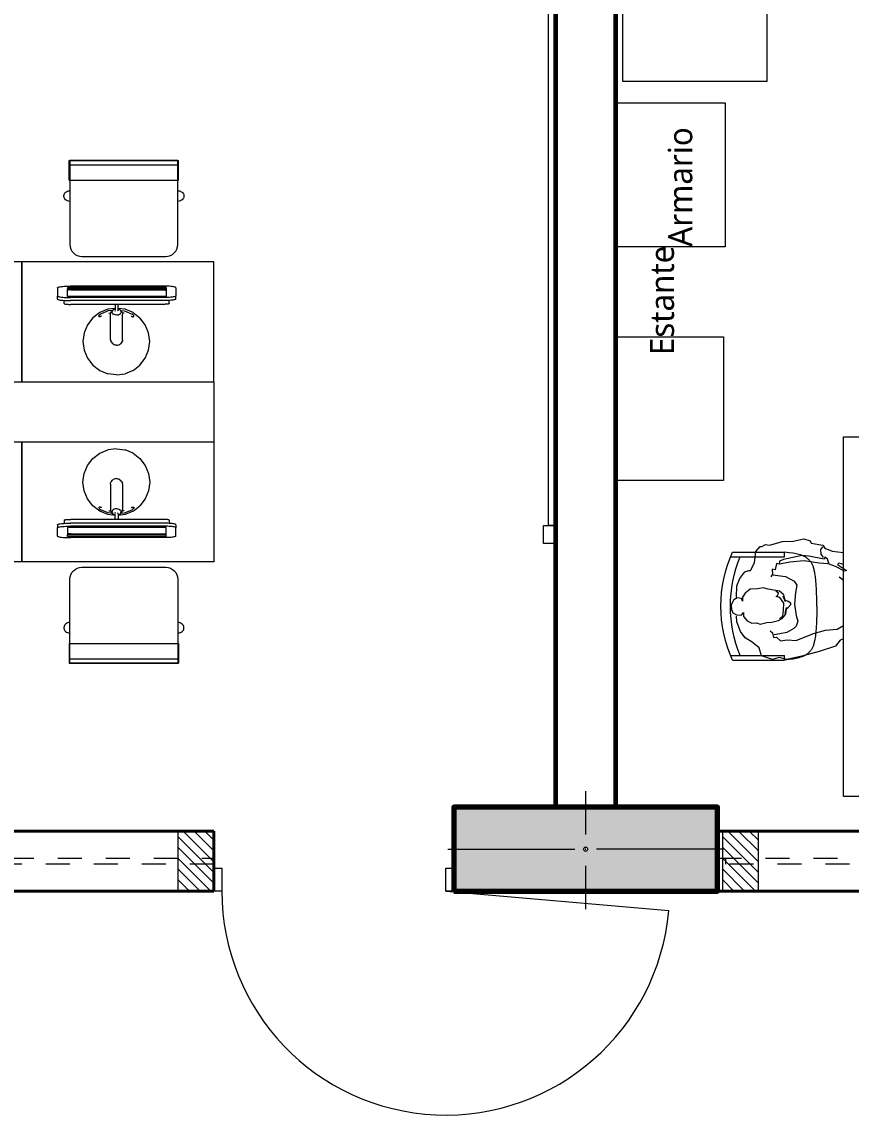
# Model space of a CAD drawing. Header units: metres. Extents: x 28 to 148, y 23 to 113.
# Drawn here: x 64.829 to 68.285, y 82.643 to 87.221 of the extents above; entities that cross this region are included whole.
import ezdxf
from ezdxf import colors
from ezdxf.entities.mleader import LeaderData, LeaderLine
from ezdxf.math import Vec2, Vec3

# ---------------------------------------------------------------- set-up
doc = ezdxf.new("R2010")
doc.units = ezdxf.units.M
doc.linetypes.add('DASHED2', pattern=[0.375, 0.25, -0.125])
for name, color, linetype, lineweight in [('COLUMNAS 50', 32, 'Continuous', 70), ('COLUMNETASSS', 211, 'Continuous', 20), ('Equipamiento SR', 23, 'Continuous', 0), ('GRAFO 0 BLANCO', 7, 'Continuous', 0), ('letras sr', 7, 'Continuous', 5), ('MOBILIARIO_Pen_No__1', 7, 'Continuous', 13), ('Muebles fijos El', 101, 'Continuous', 0), ('muro bajo', 191, 'Continuous', 40), ('Muros el', 144, 'Continuous', 60), ('PERSONAS', 8, 'Continuous', 0), ('Puertas El', 21, 'Continuous', 15), ('texturas', 252, 'Continuous', 0), ('Vanos', 140, 'Continuous', 5)]:
    doc.layers.add(name, color=color, linetype=linetype, lineweight=lineweight)
doc.styles.add('Generales', font='trebuc.ttf', dxfattribs={"height": 0.1})

# ---------------------------------------------------------------- blocks, each defined once
blk = doc.blocks.new('A$C0C667B88')
at = {"layer": 'Equipamiento SR'}
for p, q in [((0.0404, 0.7453), (0.265, 0.7453)), ((0.0491, 0.7653), (0.1591, 0.7653)), ((0.135, 0.7655), (0.265, 0.7655)), ((0.16, 0.7655), (0.265, 0.7655)), ((0.265, 0.7655), (0.265, 0.7453)), ((0.0404, 0.3353), (0.265, 0.3353)), ((0.265, 0.3353), (0.265, 0.3155)), ((0.0491, 0.3153), (0.1591, 0.3153)), ((0.135, 0.3155), (0.265, 0.3155)), ((0.16, 0.3155), (0.265, 0.3155))]:
    blk.add_line(p, q, dxfattribs=at)
for points in [[(0.4, 0.5403), (0.3999, 0.5534), (0.3997, 0.5663), (0.3994, 0.579), (0.399, 0.5913), (0.3985, 0.6032), (0.398, 0.6144), (0.3974, 0.6249), (0.3967, 0.6346), (0.396, 0.6433), (0.3953, 0.6512), (0.3946, 0.6584), (0.3938, 0.6648), (0.393, 0.6706), (0.3922, 0.6759), (0.3914, 0.6808), (0.3905, 0.6853), (0.3896, 0.6895), (0.3887, 0.6935), (0.3877, 0.6973), (0.3867, 0.7008), (0.3857, 0.7041), (0.3845, 0.7073), (0.3834, 0.7102), (0.3821, 0.713), (0.3808, 0.7156), (0.3794, 0.718), (0.378, 0.7203), (0.3765, 0.7226), (0.3749, 0.7247), (0.3732, 0.7268), (0.3715, 0.7288), (0.3697, 0.7307), (0.3678, 0.7327), (0.3658, 0.7346), (0.3637, 0.7366), (0.3613, 0.7385), (0.3587, 0.7405), (0.3557, 0.7426), (0.3524, 0.7447), (0.3486, 0.7468), (0.3444, 0.749), (0.3392, 0.7513), (0.3326, 0.7536), (0.3244, 0.7559), (0.3139, 0.7583), (0.3008, 0.7607), (0.2846, 0.7631), (0.265, 0.7655)], [(0.4, 0.5403), (0.3999, 0.5272), (0.3997, 0.5142), (0.3994, 0.5015), (0.399, 0.4892), (0.3985, 0.4774), (0.398, 0.4661), (0.3974, 0.4556), (0.3967, 0.446), (0.396, 0.4372), (0.3953, 0.4293), (0.3946, 0.4222), (0.3938, 0.4158), (0.393, 0.4099), (0.3922, 0.4046), (0.3914, 0.3998), (0.3905, 0.3952), (0.3896, 0.391), (0.3887, 0.387), (0.3877, 0.3832), (0.3867, 0.3797), (0.3857, 0.3764), (0.3845, 0.3733), (0.3834, 0.3703), (0.3821, 0.3676), (0.3808, 0.365), (0.3794, 0.3625), (0.378, 0.3602), (0.3765, 0.358), (0.3749, 0.3558), (0.3732, 0.3538), (0.3715, 0.3518), (0.3697, 0.3498), (0.3678, 0.3478), (0.3658, 0.3459), (0.3637, 0.344), (0.3613, 0.342), (0.3587, 0.34), (0.3557, 0.338), (0.3524, 0.3359), (0.3486, 0.3337), (0.3444, 0.3315), (0.3392, 0.3293), (0.3326, 0.327), (0.3244, 0.3247), (0.3139, 0.3223), (0.3008, 0.32), (0.2846, 0.3177), (0.265, 0.3155)]]:
    blk.add_lwpolyline(points, dxfattribs=at)
for centre, start, end in [((0.5402, 0.5403), 155.3885, 204.6115), ((0.5802, 0.5403), 157.7008, 202.2992)]:
    blk.add_arc(centre, 0.5403, start, end, dxfattribs=at)
blk = doc.blocks.new('Picture 18')
at = {"layer": 'Equipamiento SR', "linetype": 'Continuous'}
for p, q in [((0.075, 0), (0, 0)), ((0, 0), (0, -0.05)), ((4.125, 0), (0.075, 0)), ((0.075, 0), (0.075, -0.03)), ((0.075, -0.05), (0.075, 0)), ((4.125, -0.03), (4.125, 0)), ((4.2, 0), (4.125, 0)), ((4.125, 0), (4.125, -0.05)), ((4.2, -0.05), (4.2, 0)), ((0.075, -0.03), (4.125, -0.03)), ((0, -0.05), (0.075, -0.05)), ((4.125, -0.05), (4.2, -0.05))]:
    blk.add_line(p, q, dxfattribs=at)
blk = doc.blocks.new('A$C5A0F33B4')
at = {"layer": 'Puertas El', "linetype": 'Continuous'}
blk.add_line((1.12, 1.16), (1.2176, 2.2757), dxfattribs=at)
at = {"layer": 'Puertas El', "linetype": 'ByBlock'}
for p, q in [((1.005, 1.16), (1.005, 1.2)), ((1.005, 1.2), (1.12, 1.2)), ((1.12, 1.2), (1.005, 1.2)), ((1.12, 1.16), (1.005, 1.16)), ((1.12, 1.2), (1.12, 1.16)), ((1.005, 0), (1.005, 0.04)), ((1.005, 0.04), (1.12, 0.04)), ((1.12, 0), (1.005, 0)), ((1.12, 0), (1.005, 0)), ((1.12, 0), (1.005, 0)), ((1.12, 0.04), (1.12, 0))]:
    blk.add_line(p, q, dxfattribs=at)
blk.add_arc((1.12, 1.16), 1.12, 270, 85, dxfattribs=at)
blk = doc.blocks.new('Columna 1.10 x0.30')
at = {"true_color": 0xc7c8ca}
h = blk.add_hatch(color=9, dxfattribs=at)
h.dxf.hatch_style = 1
h.paths.add_polyline_path([(-234.8493, 113.8066), (-235.9493, 113.8066), (-235.9493, 113.4566), (-234.8493, 113.4566)])
h.paths.add_polyline_path([(-235.3906, 113.6316, -1), (-235.408, 113.6316, -1)], flags=16)
at = {"layer": 'COLUMNAS 50', "color": 1, "linetype": 'Continuous', "lineweight": 5}
for p, q in [((-235.3993, 113.8732), (-235.3993, 113.6932)), ((-235.9743, 113.6316), (-235.4443, 113.6316)), ((-234.8243, 113.6316), (-235.3543, 113.6316)), ((-235.3993, 113.5616), (-235.3993, 113.3816))]:
    blk.add_line(p, q, dxfattribs=at)
at = {"layer": 'COLUMNAS 50', "linetype": 'Continuous'}
blk.add_lwpolyline([(-235.9493, 113.4566), (-234.8493, 113.4566), (-234.8493, 113.8066), (-235.9493, 113.8066)], close=True, dxfattribs=at)
at = {"layer": 'COLUMNAS 50', "color": 1, "linetype": 'Continuous', "lineweight": 5}
blk.add_circle((-235.3993, 113.6316), 0.00871, dxfattribs=at)
blk.add_point((-235.3993, 113.6316), dxfattribs=at)
blk = doc.blocks.new('A$C25F65E93')
at = {"layer": 'Equipamiento SR', "linetype": 'Continuous'}
for p, q in [((0.018, 0.4782), (0, 0.4782)), ((0, 0.0222), (0, 0.4782)), ((0.0824, 0.4782), (0.018, 0.4782)), ((0.018, 0.0222), (0.018, 0.4782)), ((0.0824, 0.0222), (0.0824, 0.4782)), ((0.1264, 0.4782), (0.1269, 0.4816)), ((0.1269, 0.4816), (0.1282, 0.4858)), ((0.1282, 0.4858), (0.1301, 0.4896)), ((0.1301, 0.4896), (0.1325, 0.493)), ((0.1325, 0.493), (0.1354, 0.4959)), ((0.1354, 0.4959), (0.1387, 0.4981)), ((0.1387, 0.4981), (0.1423, 0.4996)), ((0.1423, 0.4996), (0.146, 0.5004)), ((0.146, 0.5004), (0.1498, 0.5004)), ((0.1498, 0.5004), (0.1536, 0.4996)), ((0.1536, 0.4996), (0.1571, 0.4981)), ((0.1571, 0.4981), (0.1604, 0.4959)), ((0.1604, 0.4959), (0.1633, 0.493)), ((0.1633, 0.493), (0.1658, 0.4896)), ((0.1658, 0.4896), (0.1667, 0.4877)), ((0.1667, 0.4877), (0.1714, 0.4782)), ((0.018, 0.0222), (0, 0.0222)), ((0.0824, 0.0222), (0.018, 0.0222)), ((0.1269, 0.0187), (0.1264, 0.0222)), ((0.1282, 0.0146), (0.1269, 0.0187)), ((0.1301, 0.0107), (0.1282, 0.0146)), ((0.1325, 0.0073), (0.1301, 0.0107)), ((0.1354, 0.0045), (0.1325, 0.0073)), ((0.1387, 0.0023), (0.1354, 0.0045)), ((0.1423, 0.0008), (0.1387, 0.0023)), ((0.146, 0), (0.1423, 0.0008)), ((0.1536, 0.0008), (0.1498, 0)), ((0.1571, 0.0023), (0.1536, 0.0008)), ((0.1604, 0.0045), (0.1571, 0.0023)), ((0.1633, 0.0073), (0.1604, 0.0045)), ((0.1658, 0.0107), (0.1633, 0.0073)), ((0.1667, 0.0127), (0.1658, 0.0107)), ((0.1714, 0.0222), (0.1667, 0.0127)), ((0.1498, 0), (0.146, 0))]:
    blk.add_line(p, q, dxfattribs=at)
blk.add_lwpolyline([(0, 0.0252), (0.35, 0.0252, 0.414214), (0.4, 0.0752), (0.4, 0.4252, 0.414214), (0.35, 0.4752), (0, 0.4752), (0, 0.0252)], format="xyb", dxfattribs=at)
blk = doc.blocks.new('A$C34F338A5')
at = {"layer": 'Muebles fijos El'}
for p, q in [((0.3448, 0.6416), (0.3439, 0.6404)), ((0.3456, 0.6418), (0.3448, 0.6416)), ((0.3456, 0.6418), (0.3581, 0.6418)), ((0.3574, 0.6416), (0.3565, 0.6404)), ((0.3581, 0.6418), (0.3574, 0.6416)), ((0.3925, 0.6418), (0.3581, 0.6418)), ((0.3925, 0.6418), (0.3932, 0.6416)), ((0.3932, 0.6416), (0.3941, 0.6404)), ((0.3236, 0.5976), (0.3234, 0.5942)), ((0.3238, 0.6009), (0.3236, 0.5976)), ((0.324, 0.604), (0.3238, 0.6009)), ((0.3243, 0.6067), (0.324, 0.604)), ((0.3246, 0.6091), (0.3243, 0.6067)), ((0.325, 0.6111), (0.3246, 0.6091)), ((0.3254, 0.6126), (0.325, 0.6111)), ((0.3259, 0.6137), (0.3254, 0.6126)), ((0.3263, 0.6143), (0.3259, 0.6137)), ((0.3268, 0.6144), (0.3263, 0.6143)), ((0.3268, 0.6144), (0.3396, 0.6144)), ((0.3389, 0.6004), (0.3388, 0.5931)), ((0.3392, 0.6075), (0.3389, 0.6004)), ((0.3396, 0.6143), (0.3392, 0.6075)), ((0.3401, 0.6205), (0.3396, 0.6144)), ((0.3396, 0.6144), (0.3396, 0.6143)), ((0.3407, 0.6261), (0.3401, 0.6205)), ((0.3414, 0.631), (0.3407, 0.6261)), ((0.3422, 0.6351), (0.3414, 0.631)), ((0.343, 0.6382), (0.3422, 0.6351)), ((0.3439, 0.6404), (0.343, 0.6382)), ((0.3515, 0.6004), (0.3513, 0.5931)), ((0.3518, 0.6075), (0.3515, 0.6004)), ((0.3521, 0.6143), (0.3518, 0.6075)), ((0.3527, 0.6205), (0.3521, 0.6143)), ((0.3533, 0.6261), (0.3527, 0.6205)), ((0.354, 0.631), (0.3533, 0.6261)), ((0.3547, 0.6351), (0.354, 0.631)), ((0.3556, 0.6382), (0.3547, 0.6351)), ((0.3565, 0.6404), (0.3556, 0.6382)), ((0.3565, 0.6007), (0.3565, 0.1896)), ((0.3829, 0.6007), (0.3565, 0.6007)), ((0.3831, 0.5976), (0.3829, 0.6007)), ((0.3866, 0.6007), (0.3829, 0.6007)), ((0.3832, 0.5942), (0.3831, 0.5976)), ((0.3866, 0.6007), (0.3866, 0.6004)), ((0.3879, 0.6007), (0.3866, 0.6007)), ((0.3866, 0.6004), (0.3867, 0.5931)), ((0.3942, 0.6007), (0.3879, 0.6007)), ((0.3879, 0.6007), (0.3879, 0.1896)), ((0.3941, 0.6404), (0.395, 0.6382)), ((0.3942, 0.6007), (0.3942, 0.1896)), ((0.395, 0.6382), (0.3959, 0.6351)), ((0.3959, 0.6351), (0.3966, 0.631)), ((0.3966, 0.631), (0.3973, 0.6261)), ((0.3973, 0.6261), (0.398, 0.6205)), ((0.398, 0.6205), (0.3985, 0.6143)), ((0.3985, 0.6143), (0.3989, 0.6075)), ((0.3989, 0.6075), (0.3991, 0.6004)), ((0.3991, 0.6004), (0.3993, 0.5931)), ((0.3234, 0.5906), (0.3233, 0.587)), ((0.3233, 0.587), (0.3233, 0.4006)), ((0.3234, 0.5942), (0.3234, 0.5906)), ((0.3388, 0.5931), (0.3388, 0.5873)), ((0.3388, 0.5873), (0.3388, 0.203)), ((0.3513, 0.5931), (0.3513, 0.5873)), ((0.3513, 0.5873), (0.3513, 0.203)), ((0.3833, 0.5906), (0.3832, 0.5942)), ((0.3833, 0.587), (0.3833, 0.5906)), ((0.3833, 0.2033), (0.3833, 0.587)), ((0.3867, 0.5931), (0.3867, 0.5873)), ((0.3867, 0.5873), (0.3867, 0.203)), ((0.3993, 0.5931), (0.3993, 0.5873)), ((0.3993, 0.5873), (0.3993, 0.203)), ((0.0698, 0.492), (0.0986, 0.5141)), ((0.0986, 0.5141), (0.1322, 0.528)), ((0.1322, 0.528), (0.1682, 0.5328)), ((0.1682, 0.5328), (0.2042, 0.528)), ((0.2042, 0.528), (0.2377, 0.5141)), ((0.2377, 0.5141), (0.2665, 0.492)), ((0.0477, 0.4632), (0.0338, 0.4297)), ((0.0477, 0.4632), (0.0698, 0.492)), ((0.2887, 0.4632), (0.2665, 0.492)), ((0.2719, 0.4641), (0.272, 0.4649)), ((0.2719, 0.4632), (0.2719, 0.4641)), ((0.2719, 0.4622), (0.2719, 0.4632)), ((0.2721, 0.4611), (0.2719, 0.4622)), ((0.272, 0.4649), (0.2723, 0.4655)), ((0.2725, 0.4599), (0.2721, 0.4611)), ((0.2723, 0.4655), (0.2727, 0.466)), ((0.2729, 0.4587), (0.2725, 0.4599)), ((0.2727, 0.466), (0.2732, 0.4664)), ((0.2734, 0.4575), (0.2729, 0.4587)), ((0.2732, 0.4664), (0.2737, 0.4666)), ((0.2737, 0.4666), (0.2744, 0.4666)), ((0.2744, 0.4666), (0.2751, 0.4665)), ((0.2751, 0.4665), (0.2759, 0.4663)), ((0.2759, 0.4663), (0.2768, 0.4658)), ((0.2768, 0.4658), (0.2777, 0.4653)), ((0.2777, 0.4653), (0.2786, 0.4646)), ((0.2786, 0.4646), (0.2795, 0.4637)), ((0.2795, 0.4637), (0.2804, 0.4628)), ((0.2804, 0.4628), (0.2812, 0.4617)), ((0.2812, 0.4617), (0.282, 0.4606)), ((0.2816, 0.4609), (0.2825, 0.4597)), ((0.282, 0.4606), (0.2828, 0.4595)), ((0.2957, 0.4278), (0.2828, 0.4595)), ((0.2887, 0.4632), (0.3026, 0.4297)), ((0.0291, 0.3937), (0.0338, 0.4297)), ((0.1659, 0.4158), (0.1593, 0.4104)), ((0.1659, 0.4158), (0.1701, 0.4186)), ((0.1748, 0.4197), (0.1701, 0.4186)), ((0.1748, 0.4197), (0.2825, 0.4197)), ((0.274, 0.4563), (0.2734, 0.4575)), ((0.2744, 0.4556), (0.274, 0.4563)), ((0.2872, 0.4191), (0.2825, 0.4197)), ((0.2851, 0.4104), (0.2882, 0.4125)), ((0.287, 0.4255), (0.2879, 0.4187)), ((0.2916, 0.4168), (0.2872, 0.4191)), ((0.2917, 0.4133), (0.2882, 0.4125)), ((0.2916, 0.4168), (0.2985, 0.4111)), ((0.2952, 0.4128), (0.2917, 0.4133)), ((0.2952, 0.4128), (0.2985, 0.4111)), ((0.2978, 0.4117), (0.2957, 0.4278)), ((0.3026, 0.4297), (0.3064, 0.4006)), ((0.0291, 0.3937), (0.0338, 0.3576)), ((0.1531, 0.3936), (0.1534, 0.3985)), ((0.1531, 0.3936), (0.1537, 0.3887)), ((0.1534, 0.3985), (0.1546, 0.4032)), ((0.1537, 0.3887), (0.1551, 0.3842)), ((0.1546, 0.4032), (0.1566, 0.4072)), ((0.1551, 0.3842), (0.1574, 0.3804)), ((0.1566, 0.4072), (0.1593, 0.4104)), ((0.1574, 0.3804), (0.1603, 0.3775)), ((0.1671, 0.3718), (0.1603, 0.3775)), ((0.1715, 0.3695), (0.1671, 0.3718)), ((0.1762, 0.3689), (0.1715, 0.3695)), ((0.1762, 0.3689), (0.284, 0.3689)), ((0.2791, 0.3985), (0.2788, 0.3936)), ((0.2788, 0.3936), (0.2794, 0.3887)), ((0.2791, 0.3985), (0.2803, 0.4032)), ((0.2794, 0.3887), (0.2809, 0.3842)), ((0.2803, 0.4032), (0.2824, 0.4072)), ((0.2809, 0.3842), (0.2831, 0.3804)), ((0.2824, 0.4072), (0.2851, 0.4104)), ((0.2831, 0.3804), (0.286, 0.3775)), ((0.284, 0.3689), (0.2886, 0.3701)), ((0.286, 0.3775), (0.2893, 0.3758)), ((0.287, 0.3618), (0.2881, 0.3699)), ((0.2886, 0.3701), (0.2928, 0.3728)), ((0.2893, 0.3758), (0.2928, 0.3753)), ((0.2994, 0.3783), (0.2928, 0.3728)), ((0.2928, 0.3753), (0.2962, 0.3762)), ((0.2969, 0.3881), (0.2947, 0.3888)), ((0.2947, 0.3888), (0.2958, 0.3883)), ((0.298, 0.3771), (0.2957, 0.3595)), ((0.2958, 0.3883), (0.2969, 0.3881)), ((0.2962, 0.3762), (0.2994, 0.3783)), ((0.2985, 0.3999), (0.2965, 0.4005)), ((0.2977, 0.4004), (0.2965, 0.4005)), ((0.2985, 0.3999), (0.2977, 0.4004)), ((0.2985, 0.4111), (0.3013, 0.4083)), ((0.3048, 0.388), (0.2994, 0.388)), ((0.2994, 0.3783), (0.3021, 0.3814)), ((0.3002, 0.4006), (0.3048, 0.4006)), ((0.3036, 0.4045), (0.3013, 0.4083)), ((0.3021, 0.3814), (0.3041, 0.3855)), ((0.3066, 0.388), (0.3026, 0.3576)), ((0.3036, 0.4045), (0.3048, 0.4006)), ((0.3041, 0.3855), (0.3048, 0.388)), ((0.3048, 0.4006), (0.3064, 0.4006)), ((0.3066, 0.388), (0.3048, 0.388)), ((0.3064, 0.4006), (0.3233, 0.4006)), ((0.3233, 0.388), (0.3066, 0.388)), ((0.3233, 0.4006), (0.3233, 0.388)), ((0.3233, 0.388), (0.3233, 0.2033)), ((0.0477, 0.3241), (0.0338, 0.3576)), ((0.0698, 0.2953), (0.0477, 0.3241)), ((0.2887, 0.3241), (0.2665, 0.2953)), ((0.2721, 0.3262), (0.2719, 0.3251)), ((0.2719, 0.3251), (0.2719, 0.3241)), ((0.2719, 0.3241), (0.2719, 0.3232)), ((0.2719, 0.3232), (0.272, 0.3225)), ((0.272, 0.3225), (0.2723, 0.3218)), ((0.2725, 0.3274), (0.2721, 0.3262)), ((0.2723, 0.3218), (0.2727, 0.3213)), ((0.2729, 0.3286), (0.2725, 0.3274)), ((0.2727, 0.3213), (0.2732, 0.3209)), ((0.2734, 0.3298), (0.2729, 0.3286)), ((0.2732, 0.3209), (0.2737, 0.3207)), ((0.274, 0.331), (0.2734, 0.3298)), ((0.2737, 0.3207), (0.2744, 0.3207)), ((0.2744, 0.3317), (0.274, 0.331)), ((0.2744, 0.3207), (0.2751, 0.3208)), ((0.2751, 0.3208), (0.2759, 0.3211)), ((0.2759, 0.3211), (0.2768, 0.3215)), ((0.2768, 0.3215), (0.2777, 0.322)), ((0.2777, 0.322), (0.2786, 0.3228)), ((0.2786, 0.3228), (0.2795, 0.3236)), ((0.2795, 0.3236), (0.2804, 0.3245)), ((0.2804, 0.3245), (0.2812, 0.3256)), ((0.2812, 0.3256), (0.282, 0.3267)), ((0.282, 0.3267), (0.2828, 0.3278)), ((0.2957, 0.3595), (0.2828, 0.3278)), ((0.3026, 0.3576), (0.2887, 0.3241)), ((0.0986, 0.2732), (0.0698, 0.2953)), ((0.2665, 0.2953), (0.2377, 0.2732)), ((0.1322, 0.2593), (0.0986, 0.2732)), ((0.1682, 0.2545), (0.1322, 0.2593)), ((0.2042, 0.2593), (0.1682, 0.2545)), ((0.2377, 0.2732), (0.2042, 0.2593)), ((0.3234, 0.1997), (0.3233, 0.2033)), ((0.3234, 0.1961), (0.3234, 0.1997)), ((0.3236, 0.1926), (0.3234, 0.1961)), ((0.3238, 0.1894), (0.3236, 0.1926)), ((0.324, 0.1863), (0.3238, 0.1894)), ((0.3243, 0.1836), (0.324, 0.1863)), ((0.3246, 0.1812), (0.3243, 0.1836)), ((0.3388, 0.1972), (0.3388, 0.203)), ((0.3389, 0.1898), (0.3388, 0.1972)), ((0.3392, 0.1827), (0.3389, 0.1898)), ((0.3513, 0.1972), (0.3513, 0.203)), ((0.3515, 0.1898), (0.3513, 0.1972)), ((0.3518, 0.1827), (0.3515, 0.1898)), ((0.3565, 0.1896), (0.3829, 0.1896)), ((0.3831, 0.1926), (0.3829, 0.1896)), ((0.3829, 0.1896), (0.3866, 0.1896)), ((0.3832, 0.1961), (0.3831, 0.1926)), ((0.3833, 0.1997), (0.3832, 0.1961)), ((0.3833, 0.2033), (0.3833, 0.1997)), ((0.3866, 0.1898), (0.3867, 0.1972)), ((0.3866, 0.1896), (0.3866, 0.1898)), ((0.3866, 0.1896), (0.3879, 0.1896)), ((0.3867, 0.1972), (0.3867, 0.203)), ((0.3942, 0.1896), (0.3879, 0.1896)), ((0.3989, 0.1827), (0.3991, 0.1898)), ((0.3991, 0.1898), (0.3993, 0.1972)), ((0.3993, 0.1972), (0.3993, 0.203)), ((0.325, 0.1792), (0.3246, 0.1812)), ((0.3254, 0.1777), (0.325, 0.1792)), ((0.3259, 0.1766), (0.3254, 0.1777)), ((0.3263, 0.176), (0.3259, 0.1766)), ((0.3268, 0.1759), (0.3263, 0.176)), ((0.3268, 0.1759), (0.3396, 0.1759)), ((0.3396, 0.176), (0.3392, 0.1827)), ((0.3396, 0.1759), (0.3396, 0.176)), ((0.3401, 0.1698), (0.3396, 0.1759)), ((0.3407, 0.1642), (0.3401, 0.1698)), ((0.3414, 0.1593), (0.3407, 0.1642)), ((0.3422, 0.1552), (0.3414, 0.1593)), ((0.343, 0.152), (0.3422, 0.1552)), ((0.3439, 0.1499), (0.343, 0.152)), ((0.3448, 0.1487), (0.3439, 0.1499)), ((0.3456, 0.1485), (0.3448, 0.1487)), ((0.3456, 0.1485), (0.3581, 0.1485)), ((0.3521, 0.176), (0.3518, 0.1827)), ((0.3527, 0.1698), (0.3521, 0.176)), ((0.3533, 0.1642), (0.3527, 0.1698)), ((0.354, 0.1593), (0.3533, 0.1642)), ((0.3547, 0.1552), (0.354, 0.1593)), ((0.3556, 0.152), (0.3547, 0.1552)), ((0.3565, 0.1499), (0.3556, 0.152)), ((0.3574, 0.1487), (0.3565, 0.1499)), ((0.3581, 0.1485), (0.3574, 0.1487)), ((0.3925, 0.1485), (0.3581, 0.1485)), ((0.3925, 0.1485), (0.3932, 0.1487)), ((0.3932, 0.1487), (0.3941, 0.1499)), ((0.3941, 0.1499), (0.395, 0.152)), ((0.395, 0.152), (0.3959, 0.1552)), ((0.3959, 0.1552), (0.3966, 0.1593)), ((0.3966, 0.1593), (0.3973, 0.1642)), ((0.3973, 0.1642), (0.398, 0.1698)), ((0.398, 0.1698), (0.3985, 0.176)), ((0.3985, 0.176), (0.3989, 0.1827))]:
    blk.add_line(p, q, dxfattribs=at)
blk.add_lwpolyline([(0, 0.8), (0.5, 0.8), (0.5, 0), (0, 0), (0, 0.8)], dxfattribs=at)
at = {"layer": 'Muebles fijos El', "xscale": -1}
blk.add_blockref('A$C25F65E93', (0.923, 0.1747), dxfattribs=at)

msp = doc.modelspace()

# ---------------------------------------------------------------- hatches: boundary and pattern name
at = {"layer": 'texturas', "true_color": 0x939598}
h = msp.add_hatch(dxfattribs=at)
h.set_pattern_fill('ANSI31', color=252, scale=0.01, angle=270)
h.set_pattern_definition([(315, (-68.565778, -66.13121), (0.0224506403, 0.0224506403), [])])
h.paths.add_polyline_path([(65.479, 83.847), (65.479, 83.597), (65.629, 83.597), (65.629, 83.847)])
h = msp.add_hatch(dxfattribs=at)
h.set_pattern_fill('ANSI31', color=252, scale=0.01, angle=270)
h.set_pattern_definition([(315, (-66.29581, -66.131302), (0.0224506403, 0.0224506403), [])])
h.paths.add_polyline_path([(67.749, 83.8469), (67.749, 83.5969), (67.899, 83.5969), (67.899, 83.8469)])

# ---------------------------------------------------------------- linework, layer by layer
at = {"layer": 'COLUMNETASSS'}
for points in [[(65.479, 83.5969), (65.629, 83.5969), (65.629, 83.8469), (65.479, 83.8469)], [(67.749, 83.5969), (67.899, 83.5969), (67.899, 83.8469), (67.749, 83.8469)]]:
    msp.add_lwpolyline(points, close=True, dxfattribs=at)
at = {"layer": 'Equipamiento SR'}
for points in [[(67.3338, 86.9725), (67.3338, 88.1725), (67.9338, 88.1725), (67.9338, 86.9725), (67.3338, 86.9725)], [(67.3105, 86.2835), (67.3105, 86.8835), (67.7605, 86.8835), (67.7605, 86.2835), (67.3105, 86.2835)], [(67.304, 85.9082), (67.754, 85.9082), (67.754, 85.3082)], [(67.754, 85.9082), (67.754, 85.3082), (67.304, 85.3082)], [(68.2545, 83.9908), (68.2545, 85.4908), (68.8545, 85.4908), (68.8545, 83.9908), (68.2545, 83.9908)]]:
    msp.add_lwpolyline(points, dxfattribs=at)
at = {"layer": 'GRAFO 0 BLANCO'}
msp.add_lwpolyline([(65.629, 85.7199), (65.629, 85.4603)], dxfattribs=at)
at = {"layer": 'muro bajo', "linetype": 'Continuous'}
for p, q in [((62.979, 83.8469), (65.629, 83.8469)), ((65.629, 83.5969), (65.629, 83.8469)), ((69.879, 83.8469), (67.729, 83.8469)), ((65.629, 83.5969), (62.979, 83.5969)), ((69.879, 83.5969), (67.729, 83.5969))]:
    msp.add_line(p, q, dxfattribs=at)
at = {"layer": 'Muros el', "ltscale": 0.05}
for p, q in [((67.054, 90.3469), (67.054, 83.9469)), ((67.304, 90.3469), (67.304, 83.9469))]:
    msp.add_line(p, q, dxfattribs=at)
at = {"layer": 'PERSONAS', "linetype": 'ByBlock'}
for p, q in [((68.1662, 85.0318), (68.1578, 85.0211)), ((68.1578, 85.0211), (68.1602, 85.0021)), ((68.1602, 85.0021), (68.1693, 84.9884)), ((68.0015, 84.8283), (68.0108, 84.8046)), ((68.0149, 84.78), (68.0098, 84.755))]:
    msp.add_line(p, q, dxfattribs=at)
for points in [[(67.8074, 84.822), (67.8093, 84.8691), (67.8222, 84.9008), (67.8423, 84.9275), (67.8595, 84.9333), (67.8665, 84.9335), (67.8828, 84.9653), (67.8883, 85.0125), (67.9068, 85.0339), (67.9137, 85.0342), (67.9291, 85.0416), (67.9449, 85.0386), (68.0001, 85.0543), (68.0436, 85.0557), (68.0885, 85.0659), (68.1149, 85.058), (68.1187, 85.0477), (68.1677, 85.0388), (68.1768, 85.0269), (68.2068, 85.014), (68.254, 85.0085), (68.2545, 85.0083)], [(68.2545, 84.9581), (68.2345, 84.9644), (68.2295, 84.9591), (68.2668, 84.9342), (68.2582, 84.9304), (68.2211, 84.9501), (68.1946, 84.9597), (68.187, 84.9803), (68.1763, 84.9887), (68.173, 84.9816), (68.11, 84.9935), (68.0821, 84.9961), (68.0042, 84.9797), (67.9871, 84.9722), (67.9857, 84.9599), (67.9752, 84.9631), (67.9691, 84.9368), (67.9568, 84.9399), (67.9574, 84.919), (67.9509, 84.9066)], [(67.9874, 84.9617), (68.0307, 84.9701), (68.0897, 84.9754), (68.1527, 84.9653), (68.1893, 84.963)], [(67.9593, 84.9156), (68.0117, 84.9086), (68.0489, 84.8889), (68.0599, 84.8719), (68.0539, 84.8421), (68.0503, 84.7933), (68.057, 84.7465), (68.063, 84.7224), (68.0567, 84.7013), (68.0465, 84.6923), (68.0175, 84.6757), (67.9881, 84.6695), (67.9656, 84.6653)], [(68.2364, 84.9071), (68.2545, 84.8928)], [(67.9878, 84.7322), (68.0013, 84.7448), (68.0041, 84.7675), (68.0049, 84.7971), (67.9884, 84.8209), (67.9726, 84.8256), (67.9795, 84.8276), (67.9826, 84.8398), (67.9719, 84.8482)], [(68.2545, 84.6494), (68.2396, 84.6428), (68.2213, 84.6179), (68.1523, 84.5965), (68.0798, 84.5768), (68.0176, 84.5627), (67.986, 84.5703), (67.9584, 84.5625), (67.9127, 84.5784), (67.9029, 84.6112), (67.8726, 84.6345), (67.8441, 84.6528), (67.8241, 84.6799), (67.8089, 84.7195), (67.8081, 84.7438)], [(67.9476, 84.6822), (67.9583, 84.6738), (67.9624, 84.6548), (67.9746, 84.6552), (67.9908, 84.6401), (68.0185, 84.6444), (68.0568, 84.6422), (68.129, 84.6706), (68.1791, 84.6844), (68.2277, 84.6894), (68.2545, 84.7044)]]:
    msp.add_lwpolyline(points, dxfattribs=at)
msp.add_lwpolyline([(68.0342, 84.7974), (68.0231, 84.8048), (68.0114, 84.8094), (68.0055, 84.8319), (67.9876, 84.8469), (67.9403, 84.8559), (67.9192, 84.8621), (67.895, 84.8579), (67.8655, 84.8552), (67.8434, 84.8388), (67.8334, 84.8229), (67.8323, 84.8054), (67.8284, 84.8175), (67.8109, 84.8204), (67.7973, 84.8113), (67.7858, 84.79), (67.7864, 84.7709), (67.792, 84.7572), (67.808, 84.749), (67.8289, 84.7479), (67.8372, 84.7586), (67.8378, 84.7413), (67.8523, 84.7243), (67.8717, 84.7145), (67.8909, 84.7151), (67.9067, 84.7104), (67.9343, 84.7165), (67.9552, 84.7189), (67.9828, 84.725), (67.9982, 84.7342), (68.0133, 84.7521), (68.016, 84.7748), (68.0236, 84.7793), (68.0348, 84.7918)], close=True, dxfattribs=at)
at = {"layer": 'Vanos', "color": 7, "linetype": 'DASHED2', "ltscale": 0.3}
for p, q in [((62.979, 83.7344), (65.629, 83.7344)), ((67.729, 83.7344), (69.879, 83.7344)), ((65.629, 83.7094), (62.979, 83.7094)), ((69.879, 83.7094), (67.729, 83.7094))]:
    msp.add_line(p, q, dxfattribs=at)
at = {"layer": 'Vanos', "color": 7, "linetype": 'DASHED2'}
msp.add_line((67.7626, 83.7344), (67.7626, 83.7094), dxfattribs=at)

# ---------------------------------------------------------------- block references
at = {"layer": 'COLUMNAS 50'}
msp.add_blockref('Columna 1.10 x0.30', (302.5784, -29.8597), dxfattribs=at)
at = {"layer": 'Equipamiento SR', "xscale": -1, "rotation": 180}
msp.add_blockref('A$C0C667B88', (67.7428, 85.3253), dxfattribs=at)
at = {"layer": 'MOBILIARIO_Pen_No__1', "linetype": 'Continuous', "xscale": -1, "rotation": 270}
msp.add_blockref('Picture 18', (67.054, 85.0469), dxfattribs=at)
at = {"layer": 'Muebles fijos El', "xscale": -1, "rotation": 270}
for p in [(64.029, 85.7199), (64.829, 85.7199)]:
    msp.add_blockref('A$C34F338A5', p, dxfattribs=at)
at = {"layer": 'Muebles fijos El', "rotation": 270}
for p in [(64.029, 85.4699), (64.829, 85.4699)]:
    msp.add_blockref('A$C34F338A5', p, dxfattribs=at)
at = {"layer": 'Puertas El', "xscale": 0.8333338593064922, "yscale": 0.8333338593064922, "zscale": 0.8333338593064922, "rotation": 270}
msp.add_blockref('A$C5A0F33B4', (65.629, 84.5302), dxfattribs=at)

# ---------------------------------------------------------------- texts
at = {"layer": 'letras sr', "char_height": 0.1, "attachment_point": 3, "rotation": 90, "style": 'Generales'}
for s, width, insert in [('Armario', 0.645812, (67.5234, 86.7816)), ('Estante', 1.467529, (67.4472, 86.2877))]:
    msp.add_mtext_dynamic_manual_height_columns(s, width=width, gutter_width=1, heights=[0], dxfattribs=dict(at, insert=insert))

# ---------------------------------------------------------------- leaders
at = {"layer": 'letras sr'}
ml = msp.add_multileader_mtext('Standard', dxfattribs=at)
ml.set_content('{\\H0.86957x;Pizarra acrílica\\P4.20m x 1.20m} ', color=256, style='Generales')
ml.set_leader_properties()
ml.build(insert=Vec2(0, 0))
ml.multileader.update_dxf_attribs({"text_right_attachment_type": 6, "dogleg_length": 0.1826, "arrow_head_size": 0.1})
ctx = ml.context
ctx.base_point, ctx.char_height, ctx.arrow_head_size, ctx.landing_gap_size, ctx.plane_origin = Vec3(65.6457, 87.7917), 0.115, 0.1, 0.09, Vec3(66.9149, 88.473)
ctx.right_attachment = 6
notes = []
notes.append((ctx, [(1, (1, 1, 0), (66.9226, 87.7149), (-1, 0), 0.1826, [(0, [(67.0757, 87.5264)], 0, [])])]))
ctx.mtext.insert, ctx.mtext.flow_direction = Vec3(65.7357, 87.8499), 5
for ctx, leaders in notes:
    for number, flags, end, landing, length, lines in leaders:
        leader = LeaderData()
        leader.index, (leader.has_last_leader_line, leader.has_dogleg_vector, leader.attachment_direction) = number, flags
        leader.last_leader_point, leader.dogleg_vector, leader.dogleg_length = Vec3(end), Vec3(landing), length
        for number, points, colour, breaks in lines:
            line = LeaderLine()
            line.index, line.vertices, line.color, line.breaks = number, Vec3.list(points), colors.encode_raw_color(colour), breaks
            leader.lines.append(line)
        ctx.leaders.append(leader)

doc.saveas('drawing.dxf')
